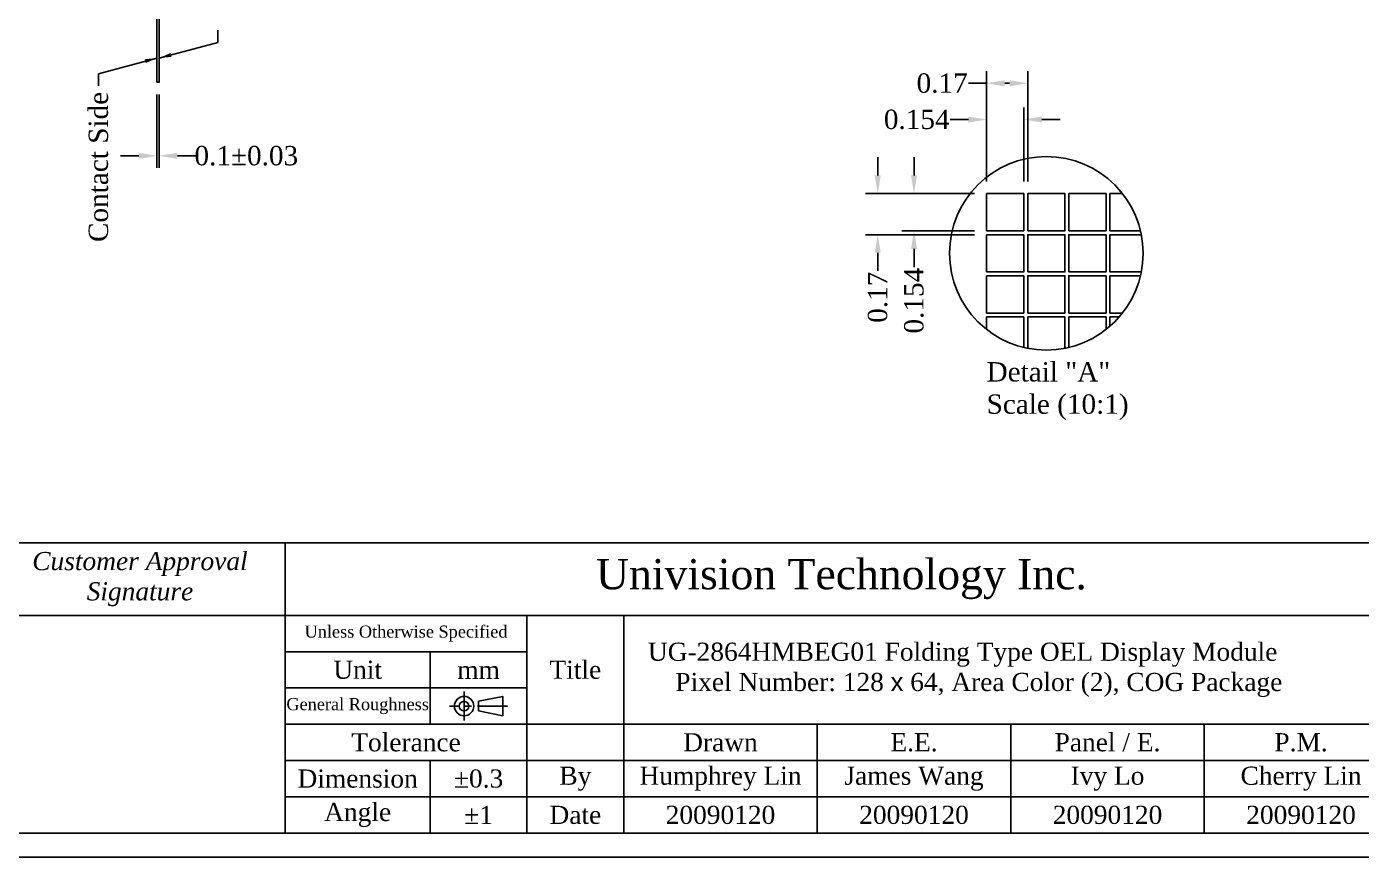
# Model space of a CAD drawing. Extents: x -1 to 152, y 0 to 80.
# Drawn here: x 50.3 to 105.5, y 0 to 34.3 of the extents above; entities that cross this region are included whole.
import ezdxf

# ---------------------------------------------------------------- set-up
doc = ezdxf.new("R2010")
doc.units = 0
doc.header["$MEASUREMENT"] = 0
doc.linetypes.add('CENTER', pattern=[2, 1.25, -0.25, 0.25, -0.25])
for name, color, linetype in [('Dimension', 7, 'Continuous'), ('FPC', 30, 'Continuous'), ('Frame', 7, 'Continuous'), ('Index', 7, 'Continuous'), ('Pixel', 4, 'Continuous')]:
    doc.layers.add(name, color=color, linetype=linetype)
doc.styles.get("Standard").update_dxf_attribs({"font": 'TIMES.TTF'})
doc.dimstyles.get("Standard").update_dxf_attribs({"dimtxt": 0.18, "dimasz": 0.18, "dimexe": 0.18, "dimexo": 0.0625, "dimgap": 0.09, "dimtad": 0, "dimtih": 1, "dimtoh": 1, "dimdec": 4, "dimzin": 0, "dimdsep": 46, "dimtxsty": 'Standard', "dimcen": 0.09, "dimadec": 0, "dimazin": 0, "dimtfac": 1, "dimtdec": 4, "dimtofl": 0, "dimtmove": 0, "dimatfit": 3, "dimfxl": 0, "dimtolj": 1, "dimtzin": 0, "dimarcsym": 0})

# ---------------------------------------------------------------- blocks, each defined once
blk = doc.blocks.new('*D21')
at = {"layer": 'Defpoints', "color": 0}
for p in [(55.7, 32.042), (55.8, 32.042), (55.8, 29)]:
    blk.add_point(p, dxfattribs=at)
at = {"layer": 'Dimension', "color": 0, "lineweight": -2}
for p, q in [((55.7, 31.542), (55.7, 28.5)), ((55.8, 31.542), (55.8, 28.5)), ((54.95, 29), (54.2, 29)), ((56.55, 29), (57.3, 29))]:
    blk.add_line(p, q, dxfattribs=at)
at = {"layer": 'Dimension', "color": 0}
for points in [[(54.95, 29.125), (54.95, 28.875), (55.7, 29)], [(56.55, 29.125), (56.55, 28.875), (55.8, 29)]]:
    blk.add_solid(points, dxfattribs=at)
at = {"layer": 'Dimension', "color": 0, "insert": (59.397, 29), "char_height": 0.8, "attachment_point": 5}
blk.add_mtext('\\A1;0.1±0.03', dxfattribs=at)
blk = doc.blocks.new('*D24')
at = {"layer": 'Defpoints', "color": 0}
for p in [(90, 30.5), (90, 27.44), (91.54, 27.44)]:
    blk.add_point(p, dxfattribs=at)
at = {"layer": 'Dimension', "color": 0, "lineweight": -2}
for p, q in [((90, 27.94), (90, 31)), ((91.54, 27.94), (91.54, 31)), ((89.25, 30.5), (88.5, 30.5)), ((92.29, 30.5), (93.04, 30.5))]:
    blk.add_line(p, q, dxfattribs=at)
at = {"layer": 'Dimension', "color": 0}
for points in [[(89.25, 30.625), (89.25, 30.375), (90, 30.5)], [(92.29, 30.625), (92.29, 30.375), (91.54, 30.5)]]:
    blk.add_solid(points, dxfattribs=at)
at = {"layer": 'Dimension', "color": 0, "insert": (87.113, 30.5), "char_height": 0.8, "attachment_point": 5}
blk.add_mtext('\\A1;0.154', dxfattribs=at)
blk = doc.blocks.new('*D25')
at = {"layer": 'Defpoints', "color": 0}
for p in [(90, 32), (90, 27.44), (91.7, 27.44)]:
    blk.add_point(p, dxfattribs=at)
at = {"layer": 'Dimension', "color": 0, "lineweight": -2}
for p, q in [((90, 27.94), (90, 32.5)), ((91.7, 27.94), (91.7, 32.5)), ((90, 32), (89.25, 32)), ((90.95, 32), (90.75, 32))]:
    blk.add_line(p, q, dxfattribs=at)
at = {"layer": 'Dimension', "color": 0}
for points in [[(90.75, 32.125), (90.75, 31.875), (90, 32)], [(90.95, 32.125), (90.95, 31.875), (91.7, 32)]]:
    blk.add_solid(points, dxfattribs=at)
at = {"layer": 'Dimension', "color": 0, "insert": (88.164, 32), "char_height": 0.8, "attachment_point": 5}
blk.add_mtext('\\A1;0.17', dxfattribs=at)
blk = doc.blocks.new('*D26')
at = {"layer": 'Defpoints', "color": 0}
for p in [(90, 27.44), (87, 25.9), (90, 25.9)]:
    blk.add_point(p, dxfattribs=at)
at = {"layer": 'Dimension', "color": 0, "lineweight": -2}
for p, q in [((87, 28.19), (87, 28.94)), ((89.5, 27.44), (86.5, 27.44)), ((89.5, 25.9), (86.5, 25.9)), ((87, 25.15), (87, 24.4))]:
    blk.add_line(p, q, dxfattribs=at)
at = {"layer": 'Dimension', "color": 0}
for points in [[(86.875, 28.19), (87.125, 28.19), (87, 27.44)], [(86.875, 25.15), (87.125, 25.15), (87, 25.9)]]:
    blk.add_solid(points, dxfattribs=at)
at = {"layer": 'Dimension', "color": 0, "insert": (87, 23.013), "char_height": 0.8, "attachment_point": 5, "rotation": 90}
blk.add_mtext('\\A1;0.154', dxfattribs=at)
blk = doc.blocks.new('*D27')
at = {"layer": 'Defpoints', "color": 0}
for p in [(90, 27.44), (85.5, 25.74), (90, 25.74)]:
    blk.add_point(p, dxfattribs=at)
at = {"layer": 'Dimension', "color": 0, "lineweight": -2}
for p, q in [((85.5, 28.19), (85.5, 28.94)), ((89.5, 27.44), (85, 27.44)), ((89.5, 25.74), (85, 25.74)), ((85.5, 24.99), (85.5, 24.24))]:
    blk.add_line(p, q, dxfattribs=at)
at = {"layer": 'Dimension', "color": 0}
for points in [[(85.375, 28.19), (85.625, 28.19), (85.5, 27.44)], [(85.375, 24.99), (85.625, 24.99), (85.5, 25.74)]]:
    blk.add_solid(points, dxfattribs=at)
at = {"layer": 'Dimension', "color": 0, "insert": (85.5, 23.154), "char_height": 0.8, "attachment_point": 5, "rotation": 90}
blk.add_mtext('\\A1;0.17', dxfattribs=at)

msp = doc.modelspace()

# ---------------------------------------------------------------- linework, layer by layer
at = {"layer": 'FPC'}
msp.add_lwpolyline([(55.7, 32.042), (55.7, 45.242), (55.8, 45.242), (55.8, 32.042)], close=True, dxfattribs=at)
at = {"layer": 'Frame'}
for p, q in [((49, 13), (119, 13)), ((61, 1), (61, 13)), ((49, 10), (119, 10)), ((71, 1), (71, 10)), ((75, 1), (75, 10)), ((61, 8.5), (71, 8.5)), ((67, 5.5), (67, 8.5)), ((61, 7), (71, 7)), ((61, 5.5), (107, 5.5)), ((83, 1), (83, 5.5)), ((91, 1), (91, 5.5)), ((99, 1), (99, 5.5)), ((61, 4), (119, 4)), ((67, 1), (67, 4)), ((61, 2.5), (119, 2.5))]:
    msp.add_line(p, q, dxfattribs=at)
at = {"layer": 'Frame', "linetype": 'CENTER'}
for p, q in [((68.4, 6.85), (68.4, 5.65)), ((70.2, 6.25), (67.8, 6.25))]:
    msp.add_line(p, q, dxfattribs=at)
at = {"layer": 'Frame'}
for points in [[(120, 80), (0, 80), (0, 0), (120, 0)], [(119, 1), (1, 1), (1, 79), (119, 79)], [(70, 5.85), (70, 6.65), (69, 6.45), (69, 6.05)]]:
    msp.add_lwpolyline(points, close=True, dxfattribs=at)
for radius in [0.4, 0.2]:
    msp.add_circle((68.4, 6.25), radius, dxfattribs=at)
at = {"layer": 'Index'}
msp.add_circle((92.47, 24.97), 4, dxfattribs=at)
at = {"layer": 'Pixel', "color": 2}
for points in [[(90, 25.9), (91.54, 25.9), (91.54, 27.44), (90, 27.44)], [(91.7, 25.9), (93.24, 25.9), (93.24, 27.44), (91.7, 27.44)], [(93.4, 25.9), (94.94, 25.9), (94.94, 27.44), (93.4, 27.44)], [(90, 24.2), (91.54, 24.2), (91.54, 25.74), (90, 25.74)], [(91.7, 24.2), (93.24, 24.2), (93.24, 25.74), (91.7, 25.74)], [(93.4, 24.2), (94.94, 24.2), (94.94, 25.74), (93.4, 25.74)], [(90, 22.5), (91.54, 22.5), (91.54, 24.04), (90, 24.04)], [(91.7, 22.5), (93.24, 22.5), (93.24, 24.04), (91.7, 24.04)], [(93.4, 22.5), (94.94, 22.5), (94.94, 24.04), (93.4, 24.04)]]:
    msp.add_lwpolyline(points, close=True, dxfattribs=at)
for points in [[(95.61628, 27.44), (95.1, 27.44), (95.1, 25.9), (96.36039, 25.9)], [(96.39519, 25.74), (95.1, 25.74), (95.1, 24.2), (96.39519, 24.2)], [(96.36039, 24.04), (95.1, 24.04), (95.1, 22.5), (95.61628, 22.5)], [(91.54, 21.07961), (91.54, 22.34), (90, 22.34), (90, 21.82372)], [(93.24, 21.04481), (93.24, 22.34), (91.7, 22.34), (91.7, 21.04481)], [(94.94, 21.82372), (94.94, 22.34), (93.4, 22.34), (93.4, 21.07961)], [(95.48382, 22.34), (95.1, 22.34), (95.1, 21.95618)]]:
    msp.add_lwpolyline(points, dxfattribs=at)

# ---------------------------------------------------------------- texts
at = {"layer": 'Frame'}
for s, insert, char_height, attachment_point in [('{\\fTimes New Roman|b0|i1|c0|p18;Customer Approval\\PSignature}', (55, 11.5), 0.75, 5), ('{\\fTimes New Roman|b0|i0|c0|p18;Univision Technology Inc.}', (84, 11.5), 1.25, 5), ('{\\fTimes New Roman|b0|i0|c0|p18;Unless Otherwise Specified}', (66, 9.25), 0.5, 5), ('UG-2864HMBEG01 Folding Type OEL Display Module\\P    Pixel Number: 128 {\\fArial|b0|i0|c0|p34;x} 64, Area Color (2), COG Package', (76, 7.75), 0.75, 4), ('{\\fTimes New Roman|b0|i0|c0|p18;Unit}', (64, 7.75), 0.75, 5), ('{\\fTimes New Roman|b0|i0|c0|p18;mm}', (69, 7.75), 0.75, 5), ('{\\fTimes New Roman|b0|i0|c0|p18;Title}', (73, 7.75), 0.75, 5), ('{\\fTimes New Roman|b0|i0|c0|p18;General Roughness}', (64, 6.25), 0.5, 5), ('{\\fTimes New Roman|b0|i0|c0|p18;Tolerance}', (66, 4.75), 0.75, 5), ('{\\fTimes New Roman|b0|i0|c0|p18;Drawn}', (79, 4.75), 0.75, 5), ('E.E.', (87, 4.75), 0.75, 5), ('Panel / E.', (95, 4.75), 0.75, 5), ('P.M.', (103, 4.75), 0.75, 5), ('{\\fTimes New Roman|b0|i0|c0|p18;Dimension}', (64, 3.25), 0.75, 5), ('%%p0.3', (69, 3.25), 0.75, 5), ('{\\fTimes New Roman|b0|i0|c0|p18;By}', (73, 3.25), 0.75, 5), ('Humphrey Lin', (79, 3.25), 0.75, 5), ('James Wang', (87, 3.25), 0.75, 5), ('Ivy Lo', (95, 3.25), 0.75, 5), ('Cherry Lin', (103, 3.25), 0.75, 5), ('{\\fTimes New Roman|b0|i0|c0|p18;Angle}', (64, 1.75), 0.75, 5), ('%%p1', (69, 1.75), 0.75, 5), ('{\\fTimes New Roman|b0|i0|c0|p18;Date}', (73, 1.75), 0.75, 5), ('20090120', (79, 1.75), 0.75, 5), ('20090120', (87, 1.75), 0.75, 5), ('20090120', (95, 1.75), 0.75, 5), ('20090120', (103, 1.75), 0.75, 5)]:
    msp.add_mtext(s, dxfattribs=dict(at, insert=insert, char_height=char_height, attachment_point=attachment_point))
at = {"layer": 'Index', "insert": (53.28519, 31.64497), "char_height": 0.8, "attachment_point": 6, "rotation": 90}
msp.add_mtext('{\\fTimes New Roman|b0|i0|c0|p18;Contact Side}', dxfattribs=at)
at = {"layer": 'Index', "insert": (90, 20.47), "char_height": 0.8, "attachment_point": 1}
msp.add_mtext('Detail "A"\\PScale (10:1)', dxfattribs=at)

# ---------------------------------------------------------------- dimensions: what is measured, and where the dimension line sits
at = {"layer": 'Dimension'}
for base, p1, p2, override, picture, middle in [((55.8, 29), (55.7, 32.042), (55.8, 32.042), {"dimtxt": 0.8, "dimasz": 0.75, "dimexe": 0.5, "dimexo": 0.5, "dimgap": 0.1, "dimtih": 0, "dimtoh": 0, "dimdec": 3, "dimzin": 8, "dimazin": 2, "dimtol": 1, "dimtp": 0.03, "dimtm": 0.03, "dimtzin": 8}, '*D21', (59.39683, 29)), ((90, 32), (91.7, 27.44), (90, 27.44), {"dimtxt": 0.8, "dimasz": 0.75, "dimexe": 0.5, "dimexo": 0.5, "dimgap": 0.1, "dimtih": 0, "dimtoh": 0, "dimlfac": 0.1, "dimzin": 8, "dimazin": 2, "dimtzin": 8}, '*D25', (88.16399, 32)), ((90, 30.5), (91.54, 27.44), (90, 27.44), {"dimtxt": 0.8, "dimasz": 0.75, "dimexe": 0.5, "dimexo": 0.5, "dimgap": 0.1, "dimtih": 0, "dimtoh": 0, "dimlfac": 0.1, "dimzin": 8, "dimazin": 2, "dimtzin": 8}, '*D24', (87.11291, 30.5))]:
    dim = msp.add_linear_dim(base=base, p1=p1, p2=p2, dimstyle='Standard', override=override, dxfattribs=at)
    dim.commit()
    dim.dimension.update_dxf_attribs({"geometry": picture, "text_midpoint": middle})
for base, p2, picture, middle in [((85.5, 25.74), (90, 25.74), '*D27', (85.5, 23.15399)), ((87, 25.9), (90, 25.9), '*D26', (87, 23.01291))]:
    dim = msp.add_linear_dim(base=base, p1=(90, 27.44), p2=p2, angle=90, dimstyle='Standard', override={"dimtxt": 0.8, "dimasz": 0.75, "dimexe": 0.5, "dimexo": 0.5, "dimgap": 0.1, "dimtih": 0, "dimtoh": 0, "dimlfac": 0.1, "dimzin": 8, "dimazin": 2, "dimtzin": 8}, dxfattribs=at)
    dim.commit()
    dim.dimension.update_dxf_attribs({"geometry": picture, "text_midpoint": middle})

# ---------------------------------------------------------------- leaders
at = {"layer": 'Index'}
for points in [[(55.8, 33.042), (58.21481, 33.68905), (58.21481, 34.18905)], [(55.7, 33.042), (53.28519, 32.39495), (53.28519, 31.89495)]]:
    msp.add_leader(points, dimstyle='Standard', override={"dimtxt": 0.5, "dimasz": 0.5, "dimexe": 0.5, "dimexo": 0.5, "dimgap": 0.1, "dimtih": 0, "dimdec": 3}, dxfattribs=at)

doc.saveas('drawing.dxf')
